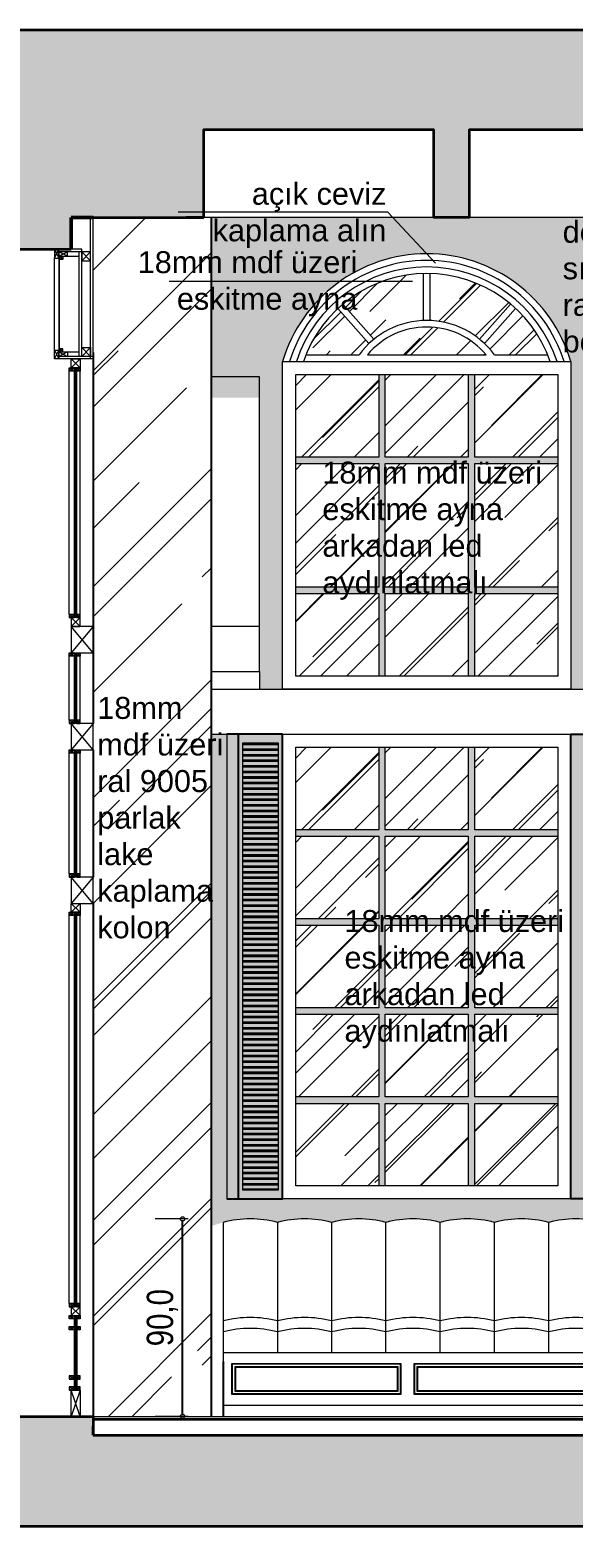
# Model space of a CAD drawing. Header units: millimetres. Extents: x 54215 to 67697, y 23496 to 56611.
# Drawn here: x 56064 to 56312, y 42727 to 43409 of the extents above; entities that cross this region are included whole.
import ezdxf

# ---------------------------------------------------------------- set-up
doc = ezdxf.new("R2010")
doc.units = ezdxf.units.MM
for name, color, linetype, lineweight in [('- 0.25', 43, 'Continuous', 25), ('- 0.50', 30, 'Continuous', 50), ('no3_ahsap gorunus arka ince', 53, 'Continuous', 15), ('no3_ahsap gorunus on ince', 32, 'Continuous', 13), ('no3_cam kesit arka', 141, 'Continuous', 18), ('no3_duvar kaplama', 8, 'Continuous', 0), ('no3_duvar mevcut', 4, 'Continuous', 35), ('no3_döşeme kaplama', 8, 'Continuous', 0), ('no3_kutu profil gorunus', 8, 'Continuous', 0), ('no3_kutuprofil kesit', 74, 'Continuous', 18), ('no3_tefriş arka ince', 65, 'Continuous', 13), ('no3_yazı duvar', 152, 'Continuous', 0), ('ölçü', 4, 'Continuous', 13)]:
    doc.layers.add(name, color=color, linetype=linetype, lineweight=lineweight)
doc.layers.add('0 rölöve', color=7, linetype='Continuous', true_color=0xf1380e)
for name, color, linetype, lineweight, true_color in [('no3_ahsap kesit on', 7, 'Continuous', 20, 0xfca103), ('no3_alçıpan kesit', 7, 'Continuous', 20, 0xf5003d), ('no3_tefriş ön ince', 7, 'Continuous', 18, 0x8c1aff)]:
    doc.layers.add(name, color=color, linetype=linetype, lineweight=lineweight, true_color=true_color)
doc.styles.add('olcu', font='arial.ttf', dxfattribs={"width": 0.8})
doc.styles.get("Standard").update_dxf_attribs({"font": 'arial.ttf'})
doc.dimstyles.new('tufan', dxfattribs={"dimtxt": 12, "dimasz": 0.5, "dimexe": 1.25, "dimexo": 0.625, "dimgap": 2, "dimtad": 1, "dimdec": 0, "dimzin": 1, "dimtxsty": 'olcu', "dimblk1": 'sol', "dimblk2": 'sag', "dimsah": 1, "dimcen": 0, "dimse1": 1, "dimse2": 1, "dimclrd": 256, "dimclrt": 256, "dimadec": 0, "dimazin": 0, "dimtfac": 1, "dimtdec": 0, "dimtix": 1, "dimtmove": 0, "dimatfit": 2, "dimldrblk": 'NONE', "dimfxl": 1.25, "dimarcsym": 0})
pattern_1 = [(45, (-2206.248, 14849.549), (21.552615, 57.473639), [381, -50.8, 127, -25.4]), (45, (-2191.34, 14882.416), (-41.847994, 5.926969), [76.2, -8.382, 152.4, -19.05]), (45, (-2212.534, 14873.795), (81.3611205, 105.428207), [203.2, -35.56, 101.6, -25.4])]

# ---------------------------------------------------------------- blocks, each defined once
blk = doc.blocks.new('sfertkıkl')
at = {"layer": 'no3_duvar kaplama'}
for points in [[(3755.31, 3906.44), (3832.31, 3906.44), (3832.31, 3892.26), (3755.31, 3892.26)], [(3755.61, 3906.14), (3832.01, 3906.14), (3832.01, 3892.56), (3755.61, 3892.56)], [(3756.71, 3905.03), (3830.9, 3905.03), (3830.9, 3893.66), (3756.71, 3893.66)], [(3757.01, 3904.73), (3830.6, 3904.73), (3830.6, 3893.96), (3757.01, 3893.96)], [(3838.31, 3906.44), (3917.31, 3906.44), (3917.31, 3892.26), (3838.31, 3892.26)], [(3838.61, 3906.14), (3917.01, 3906.14), (3917.01, 3892.56), (3838.61, 3892.56)], [(3839.72, 3905.03), (3915.9, 3905.03), (3915.9, 3893.66), (3839.72, 3893.66)], [(3840.02, 3904.73), (3915.6, 3904.73), (3915.6, 3893.96), (3840.02, 3893.96)], [(3923.31, 3906.44), (4002.31, 3906.44), (4002.31, 3892.26), (3923.31, 3892.26)], [(3923.61, 3906.14), (4002.01, 3906.14), (4002.01, 3892.56), (3923.61, 3892.56)], [(3924.72, 3905.03), (4000.91, 3905.03), (4000.91, 3893.66), (3924.72, 3893.66)], [(3925.02, 3904.73), (4000.61, 3904.73), (4000.61, 3893.96), (3925.02, 3893.96)], [(4008.32, 3906.44), (4087.32, 3906.44), (4087.32, 3892.26), (4008.32, 3892.26)], [(4008.62, 3906.14), (4087.02, 3906.14), (4087.02, 3892.56), (4008.62, 3892.56)], [(4009.72, 3905.03), (4085.91, 3905.03), (4085.91, 3893.66), (4009.72, 3893.66)], [(4010.02, 3904.73), (4085.61, 3904.73), (4085.61, 3893.96), (4010.02, 3893.96)], [(4093.32, 3906.44), (4172.32, 3906.44), (4172.32, 3892.26), (4093.32, 3892.26)], [(4093.62, 3906.14), (4172.02, 3906.14), (4172.02, 3892.56), (4093.62, 3892.56)], [(4094.73, 3905.03), (4170.91, 3905.03), (4170.91, 3893.66), (4094.73, 3893.66)], [(4095.03, 3904.73), (4170.61, 3904.73), (4170.61, 3893.96), (4095.03, 3893.96)], [(4178.32, 3906.44), (4257.32, 3906.44), (4257.32, 3892.26), (4178.32, 3892.26)], [(4178.62, 3906.14), (4257.02, 3906.14), (4257.02, 3892.56), (4178.62, 3892.56)], [(4179.73, 3905.03), (4255.91, 3905.03), (4255.91, 3893.66), (4179.73, 3893.66)], [(4180.03, 3904.73), (4255.61, 3904.73), (4255.61, 3893.96), (4180.03, 3893.96)], [(4340.83, 3906.44), (4263.83, 3906.44), (4263.83, 3892.26), (4340.83, 3892.26)], [(4340.53, 3906.14), (4264.13, 3906.14), (4264.13, 3892.56), (4340.53, 3892.56)], [(4339.42, 3905.03), (4265.24, 3905.03), (4265.24, 3893.66), (4339.42, 3893.66)], [(4339.12, 3904.73), (4265.54, 3904.73), (4265.54, 3893.96), (4339.12, 3893.96)]]:
    blk.add_lwpolyline(points, close=True, dxfattribs=at)
at = {"layer": 'no3_tefriş ön ince'}
for p, q in [((3751.3, 3970.65), (3751.3, 3911.44)), ((3776.03, 3970.65), (3776.03, 3925.75)), ((3800.77, 3925.75), (3800.77, 3970.65)), ((3825.5, 3925.75), (3825.5, 3970.65)), ((3850.23, 3925.75), (3850.23, 3970.65)), ((3874.96, 3925.75), (3874.96, 3970.65)), ((3899.69, 3925.75), (3899.69, 3970.65)), ((3924.42, 3925.75), (3924.42, 3970.65)), ((3949.15, 3925.75), (3949.15, 3970.65)), ((3973.88, 3925.75), (3973.88, 3970.65)), ((3998.61, 3925.75), (3998.61, 3970.65)), ((4023.34, 3925.75), (4023.34, 3970.65)), ((4048.07, 3925.75), (4048.07, 3970.65)), ((4072.8, 3925.75), (4072.8, 3970.65)), ((4097.53, 3925.75), (4097.53, 3970.65)), ((4122.26, 3925.75), (4122.26, 3970.65)), ((4146.99, 3925.75), (4146.99, 3970.65)), ((4171.72, 3925.75), (4171.72, 3970.65)), ((4196.45, 3925.75), (4196.45, 3970.65)), ((4221.18, 3925.75), (4221.18, 3970.65)), ((4245.91, 3925.75), (4245.91, 3970.65)), ((4270.64, 3925.75), (4270.64, 3970.65)), ((4295.37, 3925.75), (4295.37, 3970.65)), ((4320.1, 3925.75), (4320.1, 3970.65)), ((4344.83, 3970.65), (4344.83, 3911.44)), ((3776.03, 3925.75), (3776.03, 3911.44)), ((3800.77, 3911.44), (3800.77, 3925.75)), ((3825.5, 3911.44), (3825.5, 3925.75)), ((3850.23, 3911.44), (3850.23, 3925.75)), ((3874.96, 3911.44), (3874.96, 3925.75)), ((3899.69, 3911.44), (3899.69, 3925.75)), ((3924.42, 3911.44), (3924.42, 3925.75)), ((3949.15, 3911.44), (3949.15, 3925.75)), ((3973.88, 3911.44), (3973.88, 3925.75)), ((3998.61, 3911.44), (3998.61, 3925.75)), ((4023.34, 3911.44), (4023.34, 3925.75)), ((4048.07, 3911.44), (4048.07, 3925.75)), ((4072.8, 3911.44), (4072.8, 3925.75)), ((4097.53, 3911.44), (4097.53, 3925.75)), ((4122.26, 3911.44), (4122.26, 3925.75)), ((4146.99, 3911.44), (4146.99, 3925.75)), ((4171.72, 3911.44), (4171.72, 3925.75)), ((4196.45, 3911.44), (4196.45, 3925.75)), ((4221.18, 3911.44), (4221.18, 3925.75)), ((4245.91, 3911.44), (4245.91, 3925.75)), ((4270.64, 3911.44), (4270.64, 3925.75)), ((4295.37, 3911.44), (4295.37, 3925.75)), ((4320.1, 3911.44), (4320.1, 3925.75)), ((3751.3, 3911.44), (4344.83, 3911.44)), ((3751.3, 3911.44), (3751.3, 3882.26)), ((4344.83, 3911.44), (4344.83, 3882.26)), ((4344.83, 3887.26), (3751.3, 3887.26))]:
    blk.add_line(p, q, dxfattribs=at)
for centre in [(3763.67, 3923.79), (3788.4, 3923.79), (3813.13, 3923.79), (3837.86, 3923.79), (3862.59, 3923.79), (3887.32, 3923.79), (3912.05, 3923.79), (3936.78, 3923.79), (3961.51, 3923.79), (3986.24, 3923.79), (4010.97, 3923.79), (4035.7, 3923.79), (4060.43, 3923.79), (4085.17, 3923.79), (4109.9, 3923.79), (4134.63, 3923.79), (4159.36, 3923.79), (4184.09, 3923.79), (4208.82, 3923.79), (4233.55, 3923.79), (4258.28, 3923.79), (4283.01, 3923.79), (4307.74, 3923.79), (4332.47, 3923.79), (3763.67, 3878.88), (3763.67, 3873.88), (3788.4, 3878.88), (3788.4, 3873.88), (3813.13, 3878.88), (3813.13, 3873.88), (3837.86, 3878.88), (3837.86, 3873.88), (3862.59, 3878.88), (3862.59, 3873.88), (3887.32, 3878.88), (3887.32, 3873.88), (3912.05, 3878.88), (3912.05, 3873.88), (3936.78, 3878.88), (3936.78, 3873.88), (3961.51, 3878.88), (3961.51, 3873.88), (3986.24, 3878.88), (3986.24, 3873.88), (4010.97, 3878.88), (4010.97, 3873.88), (4035.7, 3878.88), (4035.7, 3873.88), (4060.43, 3878.88), (4060.43, 3873.88), (4085.17, 3878.88), (4085.17, 3873.88), (4109.9, 3878.88), (4109.9, 3873.88), (4134.63, 3878.88), (4134.63, 3873.88), (4159.36, 3878.88), (4159.36, 3873.88), (4184.09, 3878.88), (4184.09, 3873.88), (4208.82, 3878.88), (4208.82, 3873.88), (4233.55, 3878.88), (4233.55, 3873.88), (4258.28, 3878.88), (4258.28, 3873.88), (4283.01, 3878.88), (4283.01, 3873.88), (4307.74, 3878.88), (4307.74, 3873.88), (4332.47, 3878.88), (4332.47, 3873.88)]:
    blk.add_arc(centre, 48.47, 75.219, 104.781, dxfattribs=at)
blk = doc.blocks.new('sol')
at = {"layer": 'ölçü'}
blk.add_line((0, 5), (0, -25), dxfattribs=at)
blk.add_circle((0, 0), 2, dxfattribs=at)
blk = doc.blocks.new('sag')
at = {"layer": 'ölçü'}
blk.add_line((0, -5), (0, 25), dxfattribs=at)
blk.add_circle((0, 0), 2, dxfattribs=at)
blk = doc.blocks.new('*D404')
at = {"layer": '0 rölöve', "lineweight": -2, "transparency": 16777216}
blk.add_line((56134.05, 42777.96), (56134.05, 42866.96), dxfattribs=at)
at = {"layer": 'Defpoints', "color": 0, "transparency": 16777216}
for p in [(56134.05, 42867.46), (56152.54, 42867.46), (56152.54, 42777.46)]:
    blk.add_point(p, dxfattribs=at)
at = {"layer": '0 rölöve', "lineweight": -2, "transparency": 16777216, "xscale": 0.5, "yscale": 0.5, "zscale": 0.5}
for name, p, rotation in [('sag', (56134.05, 42867.46), 90), ('sol', (56134.05, 42777.46), 270)]:
    blk.add_blockref(name, p, dxfattribs=dict(at, rotation=rotation))
at = {"layer": '0 rölöve', "transparency": 16777216, "insert": (56124.83, 42822.46), "char_height": 12, "attachment_point": 5, "rotation": 90, "style": 'olcu'}
blk.add_mtext('90,0', dxfattribs=at)
blk = doc.blocks.new('_None')

msp = doc.modelspace()

# ---------------------------------------------------------------- hatches: boundary and pattern name
h = msp.add_hatch(color=256)
h.set_gradient(color1=(214, 214, 214), color2=(255, 255, 0), centered=1, name='INVHEMISPHERICAL')
h.paths.add_polyline_path([(56185.665, 43211.755), (56223.46, 43211.755), (56223.46, 43155.501), (56185.665, 43155.501), (56185.665, 43152.501), (56223.46, 43152.501), (56223.46, 43114.925), (56226.46, 43114.925), (56226.46, 43152.501), (56264.254, 43152.501), (56264.254, 43114.925), (56267.254, 43114.925), (56267.254, 43152.501), (56305.049, 43152.501), (56305.049, 43155.501), (56267.254, 43155.501), (56267.254, 43211.755), (56305.049, 43211.755), (56305.049, 43214.755), (56267.254, 43214.755), (56267.254, 43252.332), (56264.254, 43252.332), (56264.254, 43214.755), (56226.46, 43214.755), (56226.46, 43252.332), (56223.46, 43252.332), (56223.46, 43214.755), (56185.665, 43214.755)])
h.paths.add_polyline_path([(56226.46, 43211.755), (56264.254, 43211.755), (56264.254, 43155.501), (56226.46, 43155.501)], flags=16)
h = msp.add_hatch(color=256)
h.set_gradient(color1=(214, 214, 214), color2=(255, 255, 0), centered=1, name='INVHEMISPHERICAL')
h.paths.add_polyline_path([(56185.665, 43041.884), (56223.46, 43041.884), (56223.46, 43004.308), (56185.665, 43004.308), (56185.665, 43001.308), (56223.46, 43001.308), (56223.46, 42963.732), (56185.665, 42963.732), (56185.665, 42960.732), (56223.46, 42960.732), (56223.46, 42923.155), (56185.665, 42923.155), (56185.665, 42920.155), (56223.46, 42920.155), (56223.46, 42882.579), (56226.46, 42882.579), (56226.46, 42920.155), (56264.254, 42920.155), (56264.254, 42882.579), (56267.254, 42882.579), (56267.254, 42920.155), (56305.049, 42920.155), (56305.049, 42923.155), (56267.254, 42923.155), (56267.254, 42960.732), (56305.049, 42960.732), (56305.049, 42963.732), (56267.254, 42963.732), (56267.254, 43001.308), (56305.049, 43001.308), (56305.049, 43004.308), (56267.254, 43004.308), (56267.254, 43041.884), (56305.049, 43041.884), (56305.049, 43044.884), (56267.254, 43044.884), (56267.254, 43082.461), (56264.254, 43082.461), (56264.254, 43044.884), (56226.46, 43044.884), (56226.46, 43082.461), (56223.46, 43082.461), (56223.46, 43044.884), (56185.665, 43044.884)])
h.paths.add_polyline_path([(56226.46, 42960.732), (56264.254, 42960.732), (56264.254, 42923.155), (56226.46, 42923.155)], flags=16)
h.paths.add_polyline_path([(56226.46, 43001.308), (56264.254, 43001.308), (56264.254, 42963.732), (56226.46, 42963.732)], flags=16)
h.paths.add_polyline_path([(56226.46, 43041.884), (56264.254, 43041.884), (56264.254, 43004.308), (56226.46, 43004.308)], flags=16)
at = {"layer": 'no3_duvar kaplama'}
h = msp.add_hatch(dxfattribs=at)
h.set_pattern_fill('JIS_STN_2.5', color=256, scale=3)
h.set_pattern_definition([(45, (43807.661, 19545.4995), (-5.3033009, 5.3033009), []), (45, (43812.956, 19545.4995), (-5.3033009, 5.3033009), [3.6, -1.5])])
h.paths.add_polyline_path([(56962.143, 43363.956), (56962.143, 43323.956), (56978.143, 43323.956), (56978.143, 43363.956), (57083.143, 43363.956), (57083.143, 43323.956), (57099.143, 43323.956), (57099.143, 43363.956), (57204.143, 43363.956), (57204.143, 43323.956), (57220.143, 43323.956), (57220.143, 43363.956), (57325.143, 43363.956), (57325.143, 43323.956), (57409.143, 43323.956), (57409.143, 43363.956), (57545.809, 43363.956), (57545.809, 43323.956), (57592.309, 43323.956), (57592.309, 42768.956), (57578.309, 42768.956), (56093.309, 42768.956), (56093.309, 42772.956), (56093.309, 42777.456), (55471.809, 42777.456), (55471.809, 42759.956), (55441.809, 42759.956), (55441.809, 42742.456), (55411.809, 42742.456), (55411.809, 42737.456), (55313.583, 42737.456), (55313.583, 42727.456), (57631.659, 42727.456), (57631.659, 43409.456), (55583.309, 43409.456), (55583.309, 43309.456), (56083.309, 43309.456), (56083.309, 43323.956), (56093.309, 43323.956), (56143.643, 43323.956), (56143.643, 43363.956), (56248.643, 43363.956), (56248.643, 43323.956), (56264.643, 43323.956), (56264.643, 43363.956), (56369.643, 43363.956), (56369.643, 43323.956), (56385.643, 43323.956), (56385.643, 43363.956), (56490.643, 43363.956), (56490.643, 43326.338), (56506.643, 43326.338), (56506.643, 43363.956), (56611.643, 43363.956), (56611.643, 43323.956), (56627.643, 43323.956), (56627.643, 43363.956), (56732.643, 43363.956), (56732.643, 43323.956), (56740.643, 43323.956), (56748.643, 43323.956), (56748.643, 43363.956), (56786.643, 43363.956), (56786.643, 43323.956), (56857.143, 43323.956), (56857.143, 43363.956)])
h.paths.add_polyline_path([(55219.701, 42730.389), (55357.699, 42730.389), (55357.699, 42768.808), (55219.701, 42768.808)], flags=9)
h = msp.add_hatch(dxfattribs=at)
h.set_pattern_fill('AR-RROOF', color=256, scale=2, angle=45)
h.set_pattern_definition([(45, (43807.66, 19545.5), (43.10523, 114.94728), [762, -101.6, 254, -50.8]), (45, (43837.475, 19611.235), (-83.69599, 11.85394), [152.4, -16.764, 304.8, -38.1]), (45, (43795.09, 19593.993), (162.72224, 210.856414), [406.4, -71.12, 203.2, -50.8])])
h.paths.add_polyline_path([(56147.109, 43137.551), (56147.109, 43241.88), (56147.109, 43242.38), (56147.109, 43323.956), (56093.309, 43323.956), (56093.309, 43262.456), (56093.309, 43261.956), (56093.309, 42777.456), (56147.109, 42777.456), (56147.109, 42814.164), (56147.109, 42819.164), (56147.109, 42864.069), (56147.109, 43088.461), (56147.109, 43108.925), (56147.109, 43116.988), (56147.109, 43137.051)])
h = msp.add_hatch(dxfattribs=at)
h.set_pattern_fill('AR-SAND', color=256, scale=0.25, style=0)
h.set_pattern_definition([(37.5, (43807.661, 19545.499), (-0.400008, 12.235331), [0, -9.652, 0, -10.795, 0, -10.31875]), (7.5, (43807.66, 19545.5), (11.238082, 17.920628), [0, -5.207, 0, -8.6995, 0, -3.33375]), (327.5, (43799.85, 19545.499), (19.7748093, 0.0359296), [0, -3.175, 0, -11.43, 0, -14.9225]), (317.5, (43799.85, 19545.5), (19.088911, 5.573233), [0, -1.5875, 0, -7.493, 0, -8.5725])])
h.paths.add_polyline_path([(56147.109, 43323.956), (56147.109, 43242.38), (56147.109, 43241.88), (56169.109, 43241.88), (56169.109, 43137.551), (56169.109, 43116.988), (56169.109, 43108.925), (56179.665, 43108.925), (56179.665, 43258.332, -0.7469071), (56311.049, 43258.332), (56311.049, 43108.925), (56325.007, 43108.925), (56325.007, 43116.988), (56325.007, 43137.551), (56325.007, 43241.88), (56347.007, 43241.88), (56347.007, 43137.551), (56347.007, 43116.988), (56347.007, 43108.925), (56360.965, 43108.925), (56360.965, 43258.332, -0.7469071), (56492.35, 43258.332), (56492.35, 43108.925), (56506.308, 43108.925), (56506.308, 43116.988), (56506.308, 43137.551), (56506.308, 43241.88), (56528.308, 43241.88), (56528.308, 43137.551), (56528.308, 43116.988), (56528.308, 43108.925), (56543.119, 43108.925), (56543.119, 43258.332, -0.7469071), (56674.503, 43258.332), (56674.503, 43108.925), (56688.461, 43108.925), (56688.461, 43116.988), (56688.461, 43137.551), (56688.461, 43241.88), (56710.461, 43241.88), (56710.461, 43137.551), (56710.461, 43116.988), (56710.461, 43108.925), (56755.309, 43108.925), (56755.309, 43323.956)])
h = msp.add_hatch(dxfattribs=at)
h.set_pattern_fill('AR-RROOF', color=256, angle=45)
h.set_pattern_definition(pattern_1)
h.paths.add_polyline_path([(56221.271, 43268.464, -0.1624362), (56243.857, 43277.001), (56243.857, 43298.379, 0.1696952), (56207.13, 43284.496)])
h = msp.add_hatch(dxfattribs=at)
h.set_pattern_fill('AR-RROOF', color=256, angle=45)
h.set_pattern_definition(pattern_1)
h.paths.add_polyline_path([(56246.857, 43277.001, -0.1624362), (56269.442, 43268.464), (56283.584, 43284.496, 0.1696952), (56246.857, 43298.379)])
h = msp.add_hatch(dxfattribs=at)
h.set_pattern_fill('AR-RROOF', color=256, angle=45)
h.set_pattern_definition(pattern_1)
h.paths.add_polyline_path([(56214.517, 43261.332, -0.0449221), (56219.021, 43266.479), (56204.88, 43282.512, 0.1094563), (56190.242, 43261.332)])
h = msp.add_hatch(dxfattribs=at)
h.set_pattern_fill('AR-RROOF', color=256, angle=45)
h.set_pattern_definition(pattern_1)
h.paths.add_polyline_path([(56271.692, 43266.479, -0.0449221), (56276.197, 43261.332), (56300.472, 43261.332, 0.1094563), (56285.834, 43282.512)])
h = msp.add_hatch(dxfattribs=at)
h.set_pattern_fill('AR-RROOF', color=256, angle=45)
h.set_pattern_definition(pattern_1)
h.paths.add_polyline_path([(56218.315, 43261.332), (56272.398, 43261.332, 0.4695939)])
h = msp.add_hatch(dxfattribs=at)
h.set_pattern_fill('AR-RROOF', color=256, angle=45)
h.set_pattern_definition([(45, (-2206.248, 14849.549), (21.552615, 57.473639), [381, -50.8, 127, -25.4]), (45, (-2191.34, 14882.416), (-41.847994, 5.926969), [76.2, -8.382, 152.4, -19.05]), (45, (-2212.534, 14873.795), (81.3611205, 105.428207), [203.2, -35.56, 101.6, -25.4])])
h.paths.add_polyline_path([(56267.254, 43211.755), (56267.254, 43155.501), (56305.049, 43155.501), (56305.049, 43211.755)])
h.paths.add_polyline_path([(56223.46, 43155.501), (56223.46, 43211.755), (56185.665, 43211.755), (56185.665, 43155.501)])
h.paths.add_polyline_path([(56267.254, 43214.755), (56305.049, 43214.755), (56305.049, 43252.332), (56267.254, 43252.332)])
h.paths.add_polyline_path([(56226.46, 43214.755), (56264.254, 43214.755), (56264.254, 43252.332), (56226.46, 43252.332)])
h.paths.add_polyline_path([(56264.254, 43152.501), (56226.46, 43152.501), (56226.46, 43114.925), (56264.254, 43114.925)])
h.paths.add_polyline_path([(56267.254, 43152.501), (56267.254, 43114.925), (56305.049, 43114.925), (56305.049, 43152.501)])
h.paths.add_polyline_path([(56223.46, 43152.501), (56185.665, 43152.501), (56185.665, 43114.925), (56223.46, 43114.925)])
h.paths.add_polyline_path([(56223.46, 43214.755), (56223.46, 43252.332), (56185.665, 43252.332), (56185.665, 43214.755)])
h = msp.add_hatch(dxfattribs=at)
h.set_pattern_fill('AR-RROOF', color=256, angle=45)
h.set_pattern_definition(pattern_1)
h.paths.add_polyline_path([(56226.46, 43211.755), (56264.254, 43211.755), (56264.254, 43155.501), (56226.46, 43155.501)])
h = msp.add_hatch(dxfattribs=at)
h.set_pattern_fill('AR-SAND', color=256, scale=0.25, style=0)
h.set_pattern_definition([(37.5, (43807.661, 19545.499), (-0.400008, 12.235331), [0, -9.652, 0, -10.795, 0, -10.31875]), (7.5, (43807.66, 19545.5), (11.238082, 17.920628), [0, -5.207, 0, -8.6995, 0, -3.33375]), (327.5, (43799.85, 19545.499), (19.7748093, 0.0359296), [0, -3.175, 0, -11.43, 0, -14.9225]), (317.5, (43799.85, 19545.5), (19.088911, 5.573233), [0, -1.5875, 0, -7.493, 0, -8.5725])])
h.paths.add_polyline_path([(56755.309, 43042.956), (56755.309, 43088.461), (56674.503, 43088.461), (56674.503, 42876.579), (56543.119, 42876.579), (56543.119, 43088.461), (56492.35, 43088.461), (56492.35, 42876.579), (56360.965, 42876.579), (56360.965, 43088.461), (56311.049, 43088.461), (56311.049, 42876.579), (56179.665, 42876.579), (56179.665, 43088.461), (56147.109, 43088.461), (56147.109, 42864.069, -0.0295303), (56152.544, 42865.852, -0.1297088), (56177.274, 42865.852, -0.1297088), (56202.005, 42865.852, -0.1297088), (56226.735, 42865.852, -0.1297088), (56251.465, 42865.852, -0.1297088), (56276.196, 42865.852, -0.1297088), (56300.926, 42865.852, -0.1297088), (56325.657, 42865.852, -0.1297088), (56350.387, 42865.852, -0.1297088), (56375.117, 42865.852, -0.1297088), (56399.848, 42865.852, -0.1297088), (56424.578, 42865.852, -0.1297088), (56449.309, 42865.852, -0.1297088), (56474.039, 42865.852, -0.1297088), (56498.77, 42865.852, -0.1297088), (56523.5, 42865.852, -0.1297088), (56548.23, 42865.852, -0.1297088), (56572.961, 42865.852, -0.1297088), (56597.691, 42865.852, -0.1297088), (56622.422, 42865.852, -0.1297088), (56647.152, 42865.852, -0.1297088), (56671.883, 42865.852, -0.1297088), (56696.613, 42865.852, -0.1297088), (56721.343, 42865.852, -0.1297088), (56746.074, 42865.852), (56746.074, 42820.947), (56746.074, 42815.947), (56746.074, 42807.14), (56746.074, 42806.64), (56746.074, 42803.051), (56746.074, 42782.456), (56746.074, 42777.456), (56755.309, 42777.456)])
h = msp.add_hatch(dxfattribs=at)
h.set_pattern_fill('PLAST', color=256, scale=0.4)
h.set_pattern_definition([(0, (43444.2068, 19545.4995), (0, 2.54), []), (0, (43444.2068, 19545.817), (0, 2.54), []), (0, (43444.2068, 19546.1345), (0, 2.54), [])])
h.paths.add_polyline_path([(56177.665, 43084.461), (56161.448, 43084.461), (56161.448, 42880.579), (56177.665, 42880.579)])
h = msp.add_hatch(dxfattribs=at)
h.set_pattern_fill('AR-RROOF', color=256, angle=45)
h.set_pattern_definition([(45, (-2206.248, 14679.677), (21.552615, 57.473639), [381, -50.8, 127, -25.4]), (45, (-2191.34, 14712.545), (-41.847994, 5.926969), [76.2, -8.382, 152.4, -19.05]), (45, (-2212.534, 14703.924), (81.3611205, 105.428207), [203.2, -35.56, 101.6, -25.4])])
h.paths.add_polyline_path([(56223.46, 42963.732), (56223.46, 43001.308), (56185.665, 43001.308), (56185.665, 42963.732)])
h.paths.add_polyline_path([(56223.46, 42923.155), (56223.46, 42960.732), (56185.665, 42960.732), (56185.665, 42923.155)])
h.paths.add_polyline_path([(56226.46, 43044.884), (56264.254, 43044.884), (56264.254, 43082.461), (56226.46, 43082.461)])
h.paths.add_polyline_path([(56267.254, 43044.884), (56305.049, 43044.884), (56305.049, 43082.461), (56267.254, 43082.461)])
h.paths.add_polyline_path([(56223.46, 43004.308), (56223.46, 43041.884), (56185.665, 43041.884), (56185.665, 43004.308)])
h.paths.add_polyline_path([(56267.254, 43041.884), (56267.254, 43004.308), (56305.049, 43004.308), (56305.049, 43041.884)])
h.paths.add_polyline_path([(56223.46, 43044.884), (56223.46, 43082.461), (56185.665, 43082.461), (56185.665, 43044.884)])
h.paths.add_polyline_path([(56267.254, 43001.308), (56267.254, 42963.732), (56305.049, 42963.732), (56305.049, 43001.308)])
h.paths.add_polyline_path([(56267.254, 42920.155), (56267.254, 42882.579), (56305.049, 42882.579), (56305.049, 42920.155)])
h.paths.add_polyline_path([(56267.254, 42960.732), (56267.254, 42923.155), (56305.049, 42923.155), (56305.049, 42960.732)])
h.paths.add_polyline_path([(56223.46, 42920.155), (56185.665, 42920.155), (56185.665, 42882.579), (56223.46, 42882.579)])
h.paths.add_polyline_path([(56264.254, 42920.155), (56226.46, 42920.155), (56226.46, 42882.579), (56264.254, 42882.579)])
h = msp.add_hatch(dxfattribs=at)
h.set_pattern_fill('AR-RROOF', color=256, angle=45)
h.set_pattern_definition([(45, (-2165.453, 14639.1), (21.552615, 57.473639), [381, -50.8, 127, -25.4]), (45, (-2150.546, 14671.97), (-41.847994, 5.926969), [76.2, -8.382, 152.4, -19.05]), (45, (-2171.74, 14663.348), (81.3611205, 105.428207), [203.2, -35.56, 101.6, -25.4])])
h.paths.add_polyline_path([(56264.254, 42960.732), (56226.46, 42960.732), (56226.46, 42923.155), (56264.254, 42923.155)])
h.paths.add_polyline_path([(56264.254, 42963.732), (56264.254, 43001.308), (56226.46, 43001.308), (56226.46, 42963.732)])
h.paths.add_polyline_path([(56264.254, 43004.308), (56264.254, 43041.884), (56226.46, 43041.884), (56226.46, 43004.308)])

# ---------------------------------------------------------------- linework, layer by layer
at = {"layer": '- 0.25'}
for p, q in [((56147.109, 43323.956), (56147.109, 42777.456)), ((56093.309, 43262.456), (56093.309, 43093.265)), ((56093.309, 43081.265), (56093.309, 43023.265)), ((56093.309, 43011.265), (56093.309, 42777.456))]:
    msp.add_line(p, q, dxfattribs=at)
at = {"layer": '- 0.50'}
for p, q in [((56083.309, 43309.456), (56083.309, 43323.956)), ((56083.309, 43323.956), (56093.309, 43323.956))]:
    msp.add_line(p, q, dxfattribs=at)
for p, q in [((56174.503, 43088.461), (56154.286, 43088.461)), ((56154.286, 42876.579), (56174.503, 42876.579)), ((56152.544, 42802.551), (56152.544, 42777.456))]:
    msp.add_line(p, q)
for points in [[(56179.665, 43088.461), (56159.448, 43088.461), (56159.448, 42876.579), (56179.665, 42876.579)], [(56311.049, 43088.461), (56331.266, 43088.461), (56331.266, 42876.579), (56311.049, 42876.579)]]:
    msp.add_lwpolyline(points, close=True)
at = {"layer": 'no3_ahsap gorunus arka ince'}
msp.add_line((56169.109, 43116.988), (56169.109, 43108.925), dxfattribs=at)
at = {"layer": 'no3_ahsap gorunus on ince'}
for p, q in [((56243.857, 43277.03), (56243.857, 43298.398)), ((56246.857, 43277.03), (56246.857, 43298.398)), ((56219.002, 43266.501), (56204.868, 43282.526)), ((56221.252, 43268.486), (56207.118, 43284.51)), ((56269.462, 43268.486), (56283.596, 43284.51)), ((56271.712, 43266.501), (56285.846, 43282.526)), ((56190.242, 43261.332), (56214.517, 43261.332)), ((56218.315, 43261.332), (56272.398, 43261.332)), ((56276.197, 43261.332), (56300.472, 43261.332)), ((56147.109, 43137.551), (56147.109, 43251.313)), ((56169.109, 43251.313), (56147.109, 43251.313)), ((56169.109, 43137.551), (56169.109, 43251.313)), ((56147.109, 43108.925), (56755.309, 43108.925)), ((56147.109, 43088.461), (56755.309, 43088.461)), ((56154.286, 43088.461), (56154.286, 42876.579))]:
    msp.add_line(p, q, dxfattribs=at)
for points in [[(56179.665, 43258.332), (56311.049, 43258.332), (56311.049, 43108.925), (56179.665, 43108.925)], [(56185.665, 43252.332), (56305.049, 43252.332), (56305.049, 43114.925), (56185.665, 43114.925)], [(56159.448, 43088.461), (56179.665, 43088.461), (56179.665, 42876.579), (56159.448, 42876.579)], [(56161.448, 43084.461), (56177.665, 43084.461), (56177.665, 42880.579), (56161.448, 42880.579)], [(56179.665, 43088.461), (56311.049, 43088.461), (56311.049, 42876.579), (56179.665, 42876.579)], [(56185.665, 43082.461), (56305.049, 43082.461), (56305.049, 42882.579), (56185.665, 42882.579)], [(56331.266, 43088.461), (56311.049, 43088.461), (56311.049, 42876.579), (56331.266, 42876.579)]]:
    msp.add_lwpolyline(points, close=True, dxfattribs=at)
for radius, start, end in [(68.509, 16.487373, 163.512627), (65.509, 17.265558, 162.734442), (62.509, 18.122235, 161.877765), (62.509, 18.122235, 161.877765), (59.509, 19.070169, 160.929831), (38.142, 36.044657, 143.955343), (35.142, 39.691076, 140.308924)]:
    msp.add_arc((56245.357, 43238.889), radius, start, end, dxfattribs=at)
at = {"layer": 'no3_ahsap kesit on'}
msp.add_lwpolyline([(56147.109, 43137.551), (56147.109, 43116.988), (56169.109, 43116.988), (56169.109, 43137.551)], close=True, dxfattribs=at)
at = {"layer": 'no3_alçıpan kesit'}
for p, q in [((56092.109, 43259.456), (56092.109, 43323.956)), ((56093.309, 43259.456), (56093.309, 43323.956)), ((56088.109, 43309.456), (56077.609, 43309.456)), ((56088.109, 43308.256), (56077.609, 43308.256)), ((56086.909, 43260.656), (56086.909, 43308.256)), ((56088.109, 43260.656), (56088.109, 43309.456)), ((56093.309, 43260.656), (56077.609, 43260.656)), ((56093.309, 43259.456), (56077.609, 43259.456))]:
    msp.add_line(p, q, dxfattribs=at)
at = {"layer": 'no3_cam kesit arka'}
for p, q in [((56084.809, 43141.551), (56084.809, 43255.456)), ((56085.309, 43141.551), (56085.309, 43255.456)), ((56085.809, 43141.551), (56085.809, 43255.456)), ((56084.809, 43093.265), (56084.809, 43125.551)), ((56085.309, 43093.265), (56085.309, 43125.551)), ((56085.809, 43093.265), (56085.809, 43125.551)), ((56084.809, 43023.265), (56084.809, 43081.265)), ((56085.309, 43023.265), (56085.309, 43081.265)), ((56085.809, 43023.265), (56085.809, 43081.265)), ((56084.809, 42827.456), (56084.809, 43007.265)), ((56085.309, 42827.456), (56085.309, 43007.265)), ((56085.809, 42827.456), (56085.809, 43007.265))]:
    msp.add_line(p, q, dxfattribs=at)
msp.add_lwpolyline([(56077.609, 43306.156), (56077.609, 43262.756), (56077.909, 43262.756), (56077.909, 43306.156)], close=True, dxfattribs=at)
at = {"layer": 'no3_duvar kaplama'}
for p, q in [((56075.609, 43263.456), (56075.609, 43305.456)), ((56081.609, 43306.256), (56086.909, 43306.256)), ((56081.609, 43262.656), (56086.909, 43262.656))]:
    msp.add_line(p, q, dxfattribs=at)
for points in [[(56185.665, 43252.332), (56223.46, 43252.332), (56223.46, 43214.755), (56185.665, 43214.755)], [(56226.46, 43252.332), (56264.254, 43252.332), (56264.254, 43214.755), (56226.46, 43214.755)], [(56267.254, 43252.332), (56305.049, 43252.332), (56305.049, 43214.755), (56267.254, 43214.755)], [(56185.665, 43211.755), (56223.46, 43211.755), (56223.46, 43155.501), (56185.665, 43155.501)], [(56226.46, 43211.755), (56264.254, 43211.755), (56264.254, 43155.501), (56226.46, 43155.501)], [(56267.254, 43211.755), (56305.049, 43211.755), (56305.049, 43155.501), (56267.254, 43155.501)], [(56185.665, 43152.501), (56223.46, 43152.501), (56223.46, 43114.925), (56185.665, 43114.925)], [(56226.46, 43152.501), (56264.254, 43152.501), (56264.254, 43114.925), (56226.46, 43114.925)], [(56267.254, 43152.501), (56305.049, 43152.501), (56305.049, 43114.925), (56267.254, 43114.925)], [(56185.665, 43082.461), (56223.46, 43082.461), (56223.46, 43044.884), (56185.665, 43044.884)], [(56226.46, 43082.461), (56264.254, 43082.461), (56264.254, 43044.884), (56226.46, 43044.884)], [(56267.254, 43082.461), (56305.049, 43082.461), (56305.049, 43044.884), (56267.254, 43044.884)], [(56185.665, 43041.884), (56223.46, 43041.884), (56223.46, 43004.308), (56185.665, 43004.308)], [(56226.46, 43041.884), (56264.254, 43041.884), (56264.254, 43004.308), (56226.46, 43004.308)], [(56267.254, 43041.884), (56305.049, 43041.884), (56305.049, 43004.308), (56267.254, 43004.308)], [(56185.665, 43001.308), (56223.46, 43001.308), (56223.46, 42963.732), (56185.665, 42963.732)], [(56226.46, 43001.308), (56264.254, 43001.308), (56264.254, 42963.732), (56226.46, 42963.732)], [(56267.254, 43001.308), (56305.049, 43001.308), (56305.049, 42963.732), (56267.254, 42963.732)], [(56185.665, 42960.732), (56223.46, 42960.732), (56223.46, 42923.155), (56185.665, 42923.155)], [(56226.46, 42960.732), (56264.254, 42960.732), (56264.254, 42923.155), (56226.46, 42923.155)], [(56267.254, 42960.732), (56305.049, 42960.732), (56305.049, 42923.155), (56267.254, 42923.155)], [(56185.665, 42920.155), (56223.46, 42920.155), (56223.46, 42882.579), (56185.665, 42882.579)], [(56226.46, 42920.155), (56264.254, 42920.155), (56264.254, 42882.579), (56226.46, 42882.579)], [(56267.254, 42920.155), (56305.049, 42920.155), (56305.049, 42882.579), (56267.254, 42882.579)]]:
    msp.add_lwpolyline(points, close=True, dxfattribs=at)
at = {"layer": 'no3_duvar mevcut'}
for p, q in [((55583.309, 43409.456), (57631.659, 43409.456)), ((56093.309, 43323.956), (56143.643, 43323.956)), ((55583.309, 43309.456), (56083.309, 43309.456)), ((55471.809, 42777.456), (56093.309, 42777.456)), ((56093.309, 42777.456), (56093.309, 42768.956)), ((56093.309, 42768.956), (56093.309, 42772.956)), ((56093.309, 42768.956), (57592.309, 42768.956)), ((55313.583, 42727.456), (57631.659, 42727.456))]:
    msp.add_line(p, q, dxfattribs=at)
msp.add_lwpolyline([(56740.643, 43323.956), (56732.643, 43323.956), (56732.643, 43363.956), (56627.643, 43363.956), (56627.643, 43323.956), (56611.643, 43323.956), (56611.643, 43363.956), (56506.643, 43363.956), (56506.643, 43323.956), (56490.643, 43323.956), (56490.643, 43363.956), (56385.643, 43363.956), (56385.643, 43323.956), (56369.643, 43323.956), (56369.643, 43363.956), (56264.643, 43363.956), (56264.643, 43323.956), (56248.643, 43323.956), (56248.643, 43363.956), (56143.643, 43363.956), (56143.643, 43323.956), (56135.643, 43323.956)], dxfattribs=at)
at = {"layer": 'no3_döşeme kaplama'}
for p, q in [((56093.309, 42777.456), (57592.309, 42777.456)), ((56093.309, 42776.456), (57592.309, 42776.456)), ((56093.309, 42775.956), (57592.309, 42775.956))]:
    msp.add_line(p, q, dxfattribs=at)
at = {"layer": 'no3_kutu profil gorunus'}
for p, q in [((56082.309, 43143.051), (56082.309, 43253.956)), ((56087.309, 43143.051), (56087.309, 43253.956)), ((56082.309, 43094.765), (56082.309, 43124.051)), ((56087.309, 43094.765), (56087.309, 43124.051)), ((56082.309, 43024.765), (56082.309, 43079.765)), ((56087.309, 43024.765), (56087.309, 43079.765)), ((56082.309, 42828.956), (56082.309, 43005.765)), ((56087.309, 42828.956), (56087.309, 43005.765))]:
    msp.add_line(p, q, dxfattribs=at)
at = {"layer": 'no3_kutuprofil kesit'}
for p, q in [((56075.609, 43305.456), (56077.609, 43309.456)), ((56075.609, 43309.456), (56077.609, 43305.456)), ((56081.609, 43306.256), (56077.609, 43308.256)), ((56077.609, 43306.256), (56081.609, 43308.256)), ((56092.109, 43308.256), (56088.109, 43304.256)), ((56092.109, 43304.256), (56088.109, 43308.256)), ((56077.909, 43306.256), (56079.409, 43304.756)), ((56079.409, 43306.256), (56077.909, 43304.756)), ((56075.609, 43263.456), (56077.609, 43259.456)), ((56075.609, 43259.456), (56077.609, 43263.456)), ((56081.609, 43262.656), (56077.609, 43260.656)), ((56077.609, 43262.656), (56081.609, 43260.656)), ((56077.909, 43262.656), (56079.409, 43264.156)), ((56079.409, 43262.656), (56077.909, 43264.156)), ((56087.309, 43259.456), (56083.309, 43255.456)), ((56087.309, 43255.456), (56083.309, 43259.456)), ((56092.109, 43260.656), (56088.109, 43264.656)), ((56092.109, 43264.656), (56088.109, 43260.656)), ((56082.309, 43255.456), (56084.809, 43253.956)), ((56084.809, 43255.456), (56082.309, 43253.956)), ((56085.809, 43255.456), (56087.309, 43253.956)), ((56087.309, 43255.456), (56085.809, 43253.956)), ((56082.309, 43141.551), (56084.809, 43143.051)), ((56084.809, 43141.551), (56082.309, 43143.051)), ((56082.309, 43141.551), (56084.809, 43143.051)), ((56084.809, 43141.551), (56082.309, 43143.051)), ((56087.309, 43137.551), (56083.309, 43141.551)), ((56087.309, 43141.551), (56083.309, 43137.551)), ((56093.309, 43137.551), (56083.309, 43125.551)), ((56093.309, 43125.551), (56083.309, 43137.551)), ((56085.809, 43141.551), (56087.309, 43143.051)), ((56087.309, 43141.551), (56085.809, 43143.051)), ((56085.809, 43141.551), (56087.309, 43143.051)), ((56087.309, 43141.551), (56085.809, 43143.051)), ((56082.309, 43125.551), (56084.809, 43124.051)), ((56084.809, 43125.551), (56082.309, 43124.051)), ((56085.809, 43125.551), (56087.309, 43124.051)), ((56087.309, 43125.551), (56085.809, 43124.051)), ((56082.309, 43093.265), (56084.809, 43094.765)), ((56084.809, 43093.265), (56082.309, 43094.765)), ((56082.309, 43093.265), (56084.809, 43094.765)), ((56084.809, 43093.265), (56082.309, 43094.765)), ((56093.309, 43093.265), (56083.309, 43081.265)), ((56093.309, 43081.265), (56083.309, 43093.265)), ((56085.809, 43093.265), (56087.309, 43094.765)), ((56087.309, 43093.265), (56085.809, 43094.765)), ((56085.809, 43093.265), (56087.309, 43094.765)), ((56087.309, 43093.265), (56085.809, 43094.765)), ((56082.309, 43081.265), (56084.809, 43079.765)), ((56084.809, 43081.265), (56082.309, 43079.765)), ((56085.809, 43081.265), (56087.309, 43079.765)), ((56087.309, 43081.265), (56085.809, 43079.765)), ((56082.309, 43023.265), (56084.809, 43024.765)), ((56084.809, 43023.265), (56082.309, 43024.765)), ((56082.309, 43023.265), (56084.809, 43024.765)), ((56084.809, 43023.265), (56082.309, 43024.765)), ((56093.309, 43023.265), (56083.309, 43011.265)), ((56093.309, 43011.265), (56083.309, 43023.265)), ((56085.809, 43023.265), (56087.309, 43024.765)), ((56087.309, 43023.265), (56085.809, 43024.765)), ((56085.809, 43023.265), (56087.309, 43024.765)), ((56087.309, 43023.265), (56085.809, 43024.765)), ((56082.309, 43007.265), (56084.809, 43005.765)), ((56084.809, 43007.265), (56082.309, 43005.765)), ((56087.309, 43011.265), (56083.309, 43007.265)), ((56087.309, 43007.265), (56083.309, 43011.265)), ((56085.809, 43007.265), (56087.309, 43005.765)), ((56087.309, 43007.265), (56085.809, 43005.765)), ((56082.309, 42827.456), (56084.809, 42828.956)), ((56084.809, 42827.456), (56082.309, 42828.956)), ((56082.309, 42827.456), (56084.809, 42828.956)), ((56084.809, 42827.456), (56082.309, 42828.956)), ((56082.309, 42823.456), (56084.809, 42821.956)), ((56084.809, 42823.456), (56082.309, 42821.956)), ((56082.309, 42823.456), (56084.809, 42821.956)), ((56084.809, 42823.456), (56082.309, 42821.956)), ((56087.309, 42823.456), (56083.309, 42827.456)), ((56087.309, 42827.456), (56083.309, 42823.456)), ((56085.809, 42827.456), (56087.309, 42828.956)), ((56087.309, 42827.456), (56085.809, 42828.956)), ((56085.809, 42827.456), (56087.309, 42828.956)), ((56087.309, 42827.456), (56085.809, 42828.956)), ((56085.809, 42823.456), (56087.309, 42821.956)), ((56087.309, 42823.456), (56085.809, 42821.956)), ((56085.809, 42823.456), (56087.309, 42821.956)), ((56087.309, 42823.456), (56085.809, 42821.956)), ((56082.309, 42818.456), (56084.809, 42816.956)), ((56084.809, 42818.456), (56082.309, 42816.956)), ((56082.309, 42818.456), (56084.809, 42816.956)), ((56084.809, 42818.456), (56082.309, 42816.956)), ((56085.809, 42818.456), (56087.309, 42816.956)), ((56087.309, 42818.456), (56085.809, 42816.956)), ((56085.809, 42818.456), (56087.309, 42816.956)), ((56087.309, 42818.456), (56085.809, 42816.956)), ((56082.309, 42794.456), (56084.809, 42795.956)), ((56084.809, 42794.456), (56082.309, 42795.956)), ((56082.309, 42794.456), (56084.809, 42795.956)), ((56084.809, 42794.456), (56082.309, 42795.956)), ((56085.809, 42794.456), (56087.309, 42795.956)), ((56087.309, 42794.456), (56085.809, 42795.956)), ((56085.809, 42794.456), (56087.309, 42795.956)), ((56087.309, 42794.456), (56085.809, 42795.956)), ((56082.309, 42789.456), (56084.809, 42790.956)), ((56084.809, 42789.456), (56082.309, 42790.956)), ((56082.309, 42789.456), (56084.809, 42790.956)), ((56084.809, 42789.456), (56082.309, 42790.956)), ((56087.309, 42789.456), (56083.309, 42777.456)), ((56087.309, 42777.456), (56083.309, 42789.456)), ((56085.809, 42789.456), (56087.309, 42790.956)), ((56087.309, 42789.456), (56085.809, 42790.956)), ((56085.809, 42789.456), (56087.309, 42790.956)), ((56087.309, 42789.456), (56085.809, 42790.956))]:
    msp.add_line(p, q, dxfattribs=at)
for points in [[(56077.609, 43309.456), (56075.609, 43309.456), (56075.609, 43305.456), (56077.609, 43305.456)], [(56077.609, 43308.256), (56077.609, 43306.256), (56081.609, 43306.256), (56081.609, 43308.256)], [(56088.109, 43304.256), (56092.109, 43304.256), (56092.109, 43308.256), (56088.109, 43308.256)], [(56077.909, 43306.256), (56079.409, 43306.256), (56079.409, 43304.756), (56077.909, 43304.756)], [(56077.609, 43259.456), (56075.609, 43259.456), (56075.609, 43263.456), (56077.609, 43263.456)], [(56077.609, 43260.656), (56077.609, 43262.656), (56081.609, 43262.656), (56081.609, 43260.656)], [(56077.909, 43262.656), (56079.409, 43262.656), (56079.409, 43264.156), (56077.909, 43264.156)], [(56087.309, 43259.456), (56087.309, 43255.456), (56083.309, 43255.456), (56083.309, 43259.456)], [(56088.109, 43264.656), (56092.109, 43264.656), (56092.109, 43260.656), (56088.109, 43260.656)], [(56084.809, 43255.456), (56084.809, 43253.956), (56082.309, 43253.956), (56082.309, 43255.456)], [(56087.309, 43255.456), (56087.309, 43253.956), (56085.809, 43253.956), (56085.809, 43255.456)], [(56084.809, 43141.551), (56084.809, 43143.051), (56082.309, 43143.051), (56082.309, 43141.551)], [(56084.809, 43141.551), (56084.809, 43143.051), (56082.309, 43143.051), (56082.309, 43141.551)], [(56087.309, 43137.551), (56087.309, 43141.551), (56083.309, 43141.551), (56083.309, 43137.551)], [(56083.309, 43125.551), (56093.309, 43125.551), (56093.309, 43137.551), (56083.309, 43137.551)], [(56087.309, 43141.551), (56087.309, 43143.051), (56085.809, 43143.051), (56085.809, 43141.551)], [(56087.309, 43141.551), (56087.309, 43143.051), (56085.809, 43143.051), (56085.809, 43141.551)], [(56084.809, 43125.551), (56084.809, 43124.051), (56082.309, 43124.051), (56082.309, 43125.551)], [(56087.309, 43125.551), (56087.309, 43124.051), (56085.809, 43124.051), (56085.809, 43125.551)], [(56084.809, 43093.265), (56084.809, 43094.765), (56082.309, 43094.765), (56082.309, 43093.265)], [(56084.809, 43093.265), (56084.809, 43094.765), (56082.309, 43094.765), (56082.309, 43093.265)], [(56083.309, 43081.265), (56093.309, 43081.265), (56093.309, 43093.265), (56083.309, 43093.265)], [(56087.309, 43093.265), (56087.309, 43094.765), (56085.809, 43094.765), (56085.809, 43093.265)], [(56087.309, 43093.265), (56087.309, 43094.765), (56085.809, 43094.765), (56085.809, 43093.265)], [(56084.809, 43081.265), (56084.809, 43079.765), (56082.309, 43079.765), (56082.309, 43081.265)], [(56087.309, 43081.265), (56087.309, 43079.765), (56085.809, 43079.765), (56085.809, 43081.265)], [(56084.809, 43023.265), (56084.809, 43024.765), (56082.309, 43024.765), (56082.309, 43023.265)], [(56084.809, 43023.265), (56084.809, 43024.765), (56082.309, 43024.765), (56082.309, 43023.265)], [(56083.309, 43011.265), (56093.309, 43011.265), (56093.309, 43023.265), (56083.309, 43023.265)], [(56087.309, 43023.265), (56087.309, 43024.765), (56085.809, 43024.765), (56085.809, 43023.265)], [(56087.309, 43023.265), (56087.309, 43024.765), (56085.809, 43024.765), (56085.809, 43023.265)], [(56084.809, 43007.265), (56084.809, 43005.765), (56082.309, 43005.765), (56082.309, 43007.265)], [(56087.309, 43011.265), (56087.309, 43007.265), (56083.309, 43007.265), (56083.309, 43011.265)], [(56087.309, 43007.265), (56087.309, 43005.765), (56085.809, 43005.765), (56085.809, 43007.265)], [(56084.809, 42827.456), (56084.809, 42828.956), (56082.309, 42828.956), (56082.309, 42827.456)], [(56084.809, 42827.456), (56084.809, 42828.956), (56082.309, 42828.956), (56082.309, 42827.456)], [(56084.809, 42823.456), (56084.809, 42821.956), (56082.309, 42821.956), (56082.309, 42823.456)], [(56084.809, 42823.456), (56084.809, 42821.956), (56082.309, 42821.956), (56082.309, 42823.456)], [(56087.309, 42823.456), (56087.309, 42827.456), (56083.309, 42827.456), (56083.309, 42823.456)], [(56084.809, 42823.456), (56085.809, 42823.456), (56085.809, 42789.456), (56084.809, 42789.456)], [(56085.009, 42823.256), (56085.609, 42823.256), (56085.609, 42789.656), (56085.009, 42789.656)], [(56087.309, 42827.456), (56087.309, 42828.956), (56085.809, 42828.956), (56085.809, 42827.456)], [(56087.309, 42827.456), (56087.309, 42828.956), (56085.809, 42828.956), (56085.809, 42827.456)], [(56087.309, 42823.456), (56087.309, 42821.956), (56085.809, 42821.956), (56085.809, 42823.456)], [(56087.309, 42823.456), (56087.309, 42821.956), (56085.809, 42821.956), (56085.809, 42823.456)], [(56084.809, 42818.456), (56084.809, 42816.956), (56082.309, 42816.956), (56082.309, 42818.456)], [(56084.809, 42818.456), (56084.809, 42816.956), (56082.309, 42816.956), (56082.309, 42818.456)], [(56087.309, 42818.456), (56087.309, 42816.956), (56085.809, 42816.956), (56085.809, 42818.456)], [(56087.309, 42818.456), (56087.309, 42816.956), (56085.809, 42816.956), (56085.809, 42818.456)], [(56084.809, 42794.456), (56084.809, 42795.956), (56082.309, 42795.956), (56082.309, 42794.456)], [(56084.809, 42794.456), (56084.809, 42795.956), (56082.309, 42795.956), (56082.309, 42794.456)], [(56087.309, 42794.456), (56087.309, 42795.956), (56085.809, 42795.956), (56085.809, 42794.456)], [(56087.309, 42794.456), (56087.309, 42795.956), (56085.809, 42795.956), (56085.809, 42794.456)], [(56084.809, 42789.456), (56084.809, 42790.956), (56082.309, 42790.956), (56082.309, 42789.456)], [(56084.809, 42789.456), (56084.809, 42790.956), (56082.309, 42790.956), (56082.309, 42789.456)], [(56087.309, 42789.456), (56087.309, 42777.456), (56083.309, 42777.456), (56083.309, 42789.456)], [(56087.309, 42789.456), (56087.309, 42790.956), (56085.809, 42790.956), (56085.809, 42789.456)], [(56087.309, 42789.456), (56087.309, 42790.956), (56085.809, 42790.956), (56085.809, 42789.456)]]:
    msp.add_lwpolyline(points, close=True, dxfattribs=at)
at = {"layer": 'no3_tefriş arka ince'}
for p, q in [((56248.643, 43323.956), (56143.643, 43323.956)), ((56369.643, 43323.956), (56264.643, 43323.956))]:
    msp.add_line(p, q, dxfattribs=at)
at = {"layer": 'no3_yazı duvar'}
for points in [[(56249.265, 43303.179), (56227.615, 43326.338), (56132.029, 43326.338)], [(56238.927, 43294.774), (56128.002, 43294.774)]]:
    msp.add_lwpolyline(points, dxfattribs=at)

# ---------------------------------------------------------------- block references
at = {"layer": '0 rölöve'}
msp.add_blockref('sfertkıkl', (52401.239, 38895.2), dxfattribs=at)

# ---------------------------------------------------------------- texts
at = {"layer": 'no3_yazı duvar', "char_height": 10}
for s, insert, width, attachment_point in [('açık ceviz kaplama alın', (56226.942, 43339.776), 108.02303, 3), ('dekoratif sıva üzeri ral 7043 gri boya', (56307.302, 43322.452), 74.80909, 1), ('18mm mdf üzeri eskitme ayna ', (56213.722, 43308.593), 108.02303, 3), ('18mm mdf üzeri eskitme ayna arkadan led aydınlatmalı', (56197.768, 43212.675), 108.02303, 1), ('18mm mdf üzeri ral 9005 parlak lake kaplama kolon', (56095.159, 43105.405), 58.18888, 1), ('18mm mdf üzeri eskitme ayna arkadan led aydınlatmalı', (56207.843, 43008.26), 108.02303, 1)]:
    msp.add_mtext(s, dxfattribs=dict(at, insert=insert, width=width, attachment_point=attachment_point))

# ---------------------------------------------------------------- dimensions: what is measured, and where the dimension line sits
at = {"layer": '0 rölöve'}
dim = msp.add_linear_dim(base=(56134.046, 42867.456), p1=(56152.544, 42777.456), p2=(56152.544, 42867.456), angle=90, dimstyle='tufan', override={"dimdec": 1, "dimtdec": 1}, dxfattribs=at)
dim.commit()
dim.dimension.update_dxf_attribs({"geometry": '*D404', "text_midpoint": (56124.835, 42822.456)})

doc.saveas('drawing.dxf')
